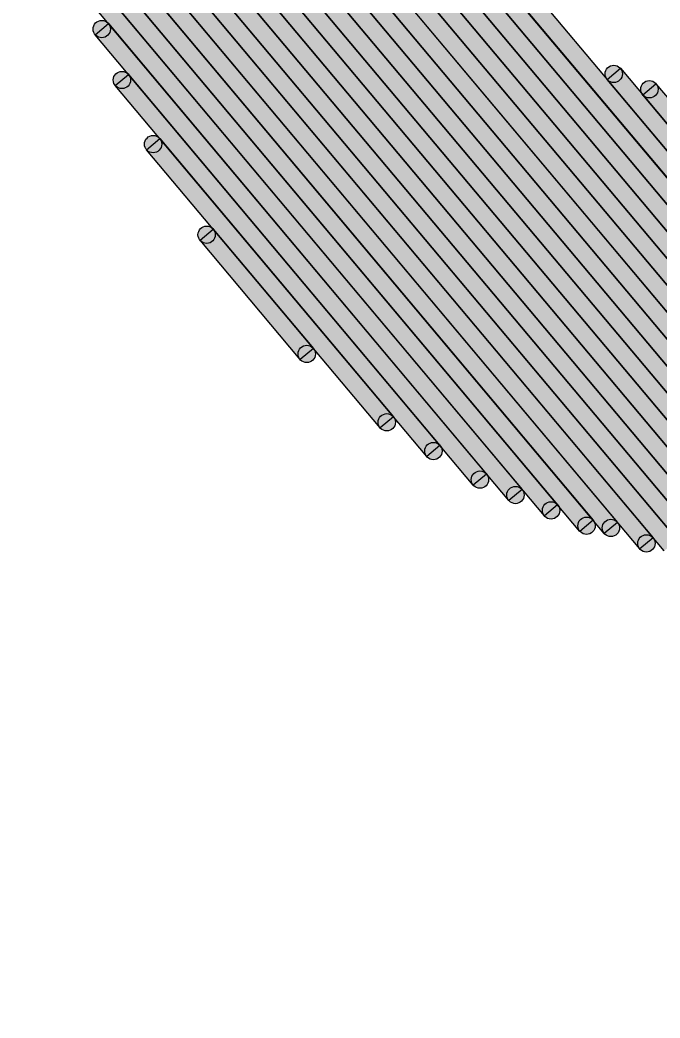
# Model space of a CAD drawing. Header units: millimetres. Extents: x -4 to 157, y -60 to 103.
# Drawn here: x 112.86 to 114.248, y -18.412 to -16.246 of the extents above; entities that cross this region are included whole.
import ezdxf

# ---------------------------------------------------------------- set-up
doc = ezdxf.new("R2010")
doc.units = ezdxf.units.MM
doc.layers.add('BottomSolder', color=6, linetype='Continuous', true_color=0xff00ff)
doc.layers.add('KeepOutLayer', color=6, linetype='Continuous', true_color=0xff00ff)

msp = doc.modelspace()

# ---------------------------------------------------------------- hatches: boundary and pattern name
at = {"layer": 'BottomSolder', "true_color": 0xff00ff}
for points in [[(113.0674, -15.1633), (113.0961, -15.1391), (114.9779, -17.3818), (114.9491, -17.4059)], [(113.0387, -15.1874), (113.0674, -15.1633), (114.9251, -17.3771), (114.8963, -17.4012)], [(113.0341, -15.2402), (113.0629, -15.2161), (114.8723, -17.3725), (114.8435, -17.3966)], [(113.0293, -15.2931), (113.058, -15.2689), (114.8434, -17.3967), (114.8147, -17.4208)], [(113.0006, -15.3172), (113.0294, -15.2931), (114.7905, -17.3919), (114.7617, -17.416)], [(112.996, -15.3701), (113.0248, -15.346), (114.7376, -17.3873), (114.7089, -17.4114)], [(112.9913, -15.423), (113.0201, -15.3988), (114.7089, -17.4116), (114.6802, -17.4357)], [(112.9867, -15.4758), (113.0155, -15.4517), (114.6559, -17.4069), (114.6272, -17.431)], [(112.9822, -15.5288), (113.011, -15.5046), (114.6031, -17.4023), (114.5744, -17.4264)], [(112.9774, -15.5816), (113.0062, -15.5575), (114.5502, -17.3976), (114.5214, -17.4218)], [(112.9728, -15.6345), (113.0016, -15.6104), (114.4974, -17.393), (114.4687, -17.4171)], [(112.9683, -15.6874), (112.9971, -15.6632), (114.4444, -17.3884), (114.4157, -17.4125)], [(112.9636, -15.7403), (112.9924, -15.7162), (114.3917, -17.3838), (114.3629, -17.4079)], [(112.9589, -15.7931), (112.9877, -15.769), (114.3388, -17.3791), (114.31, -17.4032)], [(112.9544, -15.8459), (112.9831, -15.8218), (114.2858, -17.3744), (114.257, -17.3985)], [(112.9497, -15.8989), (112.9785, -15.8748), (114.2331, -17.37), (114.2043, -17.3941)], [(112.9692, -15.9805), (112.998, -15.9563), (114.156, -17.3364), (114.1273, -17.3606)], [(112.9646, -16.0334), (112.9934, -16.0092), (114.1032, -17.3319), (114.0744, -17.356)], [(112.9842, -16.115), (113.0129, -16.0908), (114.0262, -17.2983), (113.9974, -17.3225)], [(113.0038, -16.1965), (113.0325, -16.1724), (113.9491, -17.265), (113.9203, -17.2892)], [(113.023, -16.2783), (113.0518, -16.2541), (113.8721, -17.2317), (113.8433, -17.2558)], [(113.0667, -16.3886), (113.0955, -16.3645), (113.771, -17.1696), (113.7423, -17.1938)], [(114.1335, -16.3754), (114.1622, -16.3512), (115.0065, -17.3576), (114.9778, -17.3817)], [(114.2107, -16.4089), (114.2395, -16.3847), (115.0596, -17.3622), (115.0308, -17.3863)], [(113.1345, -16.5278), (113.1632, -16.5037), (113.67, -17.1074), (113.6412, -17.1315)], [(113.2505, -16.7244), (113.2793, -16.7003), (113.4964, -16.959), (113.4677, -16.9832)]]:
    msp.add_hatch(color=6, dxfattribs=at).paths.add_polyline_path(points, flags=0)
h = msp.add_hatch(color=6, dxfattribs=at)
edge = h.paths.add_edge_path(flags=0)
edge.add_arc((113.0374, -16.2662), 0.0188, 0, 360)
h = msp.add_hatch(color=6, dxfattribs=at)
edge = h.paths.add_edge_path(flags=0)
edge.add_arc((114.1479, -16.3633), 0.0188, 0, 360)
h = msp.add_hatch(color=6, dxfattribs=at)
edge = h.paths.add_edge_path(flags=0)
edge.add_arc((113.0811, -16.3766), 0.0188, 0, 360)
h = msp.add_hatch(color=6, dxfattribs=at)
edge = h.paths.add_edge_path(flags=0)
edge.add_arc((114.2251, -16.3968), 0.0188, 0, 360)
h = msp.add_hatch(color=6, dxfattribs=at)
edge = h.paths.add_edge_path(flags=0)
edge.add_arc((113.1488, -16.5158), 0.0188, 0, 360)
h = msp.add_hatch(color=6, dxfattribs=at)
edge = h.paths.add_edge_path(flags=0)
edge.add_arc((113.2649, -16.7123), 0.0188, 0, 360)
h = msp.add_hatch(color=6, dxfattribs=at)
edge = h.paths.add_edge_path(flags=0)
edge.add_arc((113.482, -16.9711), 0.0188, 0, 360)
h = msp.add_hatch(color=6, dxfattribs=at)
edge = h.paths.add_edge_path(flags=0)
edge.add_arc((113.6556, -17.1194), 0.0188, 0, 360)
h = msp.add_hatch(color=6, dxfattribs=at)
edge = h.paths.add_edge_path(flags=0)
edge.add_arc((113.7567, -17.1817), 0.0188, 0, 360)
h = msp.add_hatch(color=6, dxfattribs=at)
edge = h.paths.add_edge_path(flags=0)
edge.add_arc((113.8577, -17.2438), 0.0188, 0, 360)
h = msp.add_hatch(color=6, dxfattribs=at)
edge = h.paths.add_edge_path(flags=0)
edge.add_arc((113.9347, -17.2771), 0.0188, 0, 360)
h = msp.add_hatch(color=6, dxfattribs=at)
edge = h.paths.add_edge_path(flags=0)
edge.add_arc((114.0118, -17.3104), 0.0188, 0, 360)
h = msp.add_hatch(color=6, dxfattribs=at)
edge = h.paths.add_edge_path(flags=0)
edge.add_arc((114.0888, -17.3439), 0.0188, 0, 360)
h = msp.add_hatch(color=6, dxfattribs=at)
edge = h.paths.add_edge_path(flags=0)
edge.add_arc((114.1416, -17.3485), 0.0188, 0, 360)
h = msp.add_hatch(color=6, dxfattribs=at)
edge = h.paths.add_edge_path(flags=0)
edge.add_arc((114.2187, -17.3821), 0.0188, 0, 360)

# ---------------------------------------------------------------- linework, layer by layer
at = {"layer": 'BottomSolder', "color": 6, "true_color": 0xff00ff}
for p, q in [((113.0961, -15.1391), (114.9779, -17.3818)), ((114.9491, -17.4059), (113.0674, -15.1633)), ((113.0674, -15.1633), (114.9251, -17.3771)), ((114.8963, -17.4012), (113.0387, -15.1874)), ((113.0629, -15.2161), (114.8723, -17.3725)), ((114.8435, -17.3966), (113.0341, -15.2402)), ((113.058, -15.2689), (114.8434, -17.3967)), ((114.8147, -17.4208), (113.0293, -15.2931)), ((113.0294, -15.2931), (114.7905, -17.3919)), ((114.7617, -17.416), (113.0006, -15.3172)), ((113.0248, -15.346), (114.7376, -17.3873)), ((114.7089, -17.4114), (112.996, -15.3701)), ((113.0201, -15.3988), (114.7089, -17.4116)), ((114.6802, -17.4357), (112.9913, -15.423)), ((113.0155, -15.4517), (114.6559, -17.4069)), ((114.6272, -17.431), (112.9867, -15.4758)), ((113.011, -15.5046), (114.6031, -17.4023)), ((114.5744, -17.4264), (112.9822, -15.5288)), ((113.0062, -15.5575), (114.5502, -17.3976)), ((114.5214, -17.4218), (112.9774, -15.5816)), ((113.0016, -15.6104), (114.4974, -17.393)), ((114.4687, -17.4171), (112.9728, -15.6345)), ((112.9971, -15.6632), (114.4444, -17.3884)), ((114.4157, -17.4125), (112.9683, -15.6874)), ((112.9924, -15.7162), (114.3917, -17.3838)), ((114.3629, -17.4079), (112.9636, -15.7403)), ((112.9877, -15.769), (114.3388, -17.3791)), ((114.31, -17.4032), (112.9589, -15.7931)), ((112.9831, -15.8218), (114.2858, -17.3744)), ((114.257, -17.3985), (112.9544, -15.8459)), ((112.9785, -15.8748), (114.2331, -17.37)), ((114.2043, -17.3941), (112.9497, -15.8989)), ((112.998, -15.9563), (114.156, -17.3364)), ((114.1273, -17.3606), (112.9692, -15.9805)), ((112.9934, -16.0092), (114.1032, -17.3319)), ((114.0744, -17.356), (112.9646, -16.0334)), ((113.0129, -16.0908), (114.0262, -17.2983)), ((113.9974, -17.3225), (112.9842, -16.115)), ((113.0325, -16.1724), (113.9491, -17.265)), ((113.9203, -17.2892), (113.0038, -16.1965)), ((113.023, -16.2783), (113.0518, -16.2541)), ((113.0518, -16.2541), (113.8721, -17.2317)), ((113.8433, -17.2558), (113.023, -16.2783)), ((113.0667, -16.3886), (113.0955, -16.3645)), ((113.0955, -16.3645), (113.771, -17.1696)), ((114.1335, -16.3754), (114.1622, -16.3512)), ((114.1622, -16.3512), (115.0065, -17.3576)), ((113.7423, -17.1938), (113.0667, -16.3886)), ((114.9778, -17.3817), (114.1335, -16.3754)), ((114.2107, -16.4089), (114.2395, -16.3847)), ((114.2395, -16.3847), (115.0596, -17.3622)), ((115.0308, -17.3863), (114.2107, -16.4089)), ((113.1345, -16.5278), (113.1632, -16.5037)), ((113.1632, -16.5037), (113.67, -17.1074)), ((113.6412, -17.1315), (113.1345, -16.5278)), ((113.2505, -16.7244), (113.2793, -16.7003)), ((113.2793, -16.7003), (113.4964, -16.959)), ((113.4677, -16.9832), (113.2505, -16.7244)), ((113.4964, -16.959), (113.4677, -16.9832)), ((113.67, -17.1074), (113.6412, -17.1315)), ((113.771, -17.1696), (113.7423, -17.1938)), ((113.8721, -17.2317), (113.8433, -17.2558)), ((113.9491, -17.265), (113.9203, -17.2892)), ((114.0262, -17.2983), (113.9974, -17.3225)), ((114.1032, -17.3319), (114.0744, -17.356)), ((114.156, -17.3364), (114.1273, -17.3606)), ((114.2331, -17.37), (114.2043, -17.3941))]:
    msp.add_line(p, q, dxfattribs=at)
at = {"layer": 'BottomSolder'}
for centre in [(113.0374, -16.2662), (114.1479, -16.3633), (113.0811, -16.3766), (114.2251, -16.3968), (113.1488, -16.5158), (113.2649, -16.7123), (113.482, -16.9711), (113.6556, -17.1194), (113.7567, -17.1817), (113.8577, -17.2438), (113.9347, -17.2771), (114.0118, -17.3104), (114.0888, -17.3439), (114.1416, -17.3485), (114.2187, -17.3821)]:
    msp.add_circle(centre, 0.0188, dxfattribs=at)
at = {"layer": 'KeepOutLayer'}
msp.add_lwpolyline([(122.2126, -14.3701, 0.8, 0.8, -0.414214), (112.3701, -24.2126, 0.8, 0.8, 0)], format="xyseb", dxfattribs=at)

doc.saveas('drawing.dxf')
